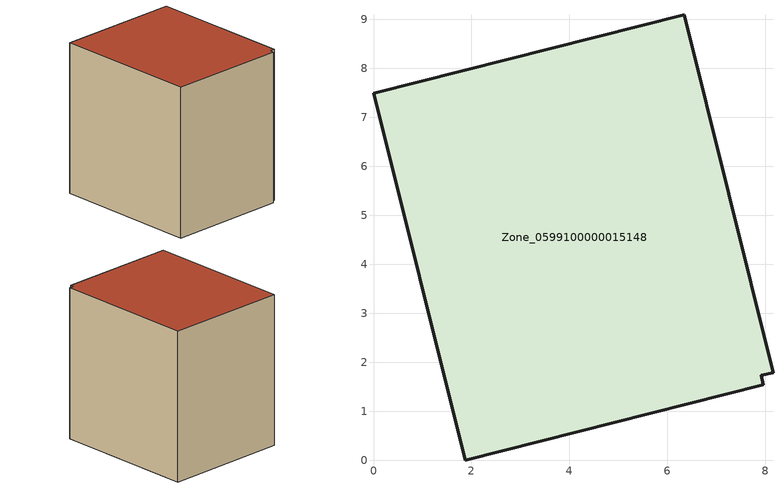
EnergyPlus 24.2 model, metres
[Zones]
Zone_0599100000015148
 floor ground (C_G): 8.15,1.79 7.92,1.73 7.95,1.54 1.87,0 0,7.49 6.34,9.09 z0
 wall outside (C_F): 8.15,1.79 6.34,9.09 0,7.49 1.87,0 7.95,1.54 7.92,1.73 8.15,1.79 z0:7.93
 roof outside (C_R): 7.92,1.73 8.15,1.79 6.34,9.09 0,7.49 1.87,0 7.95,1.54 z7.93
[BUILDING]
Pand.0599100000015148: North Axis=0; Terrain=City; Loads Convergence Tolerance Value=0.04; Temperature Convergence Tolerance Value=0.4; Solar Distribution=FullExterior; Maximum Number of Warmup Days=25; Minimum Number of Warmup Days=1
[Site:Location]
Rotterdam.The.Hague.AP_ZH_NLD Design_Conditions: Latitude=51.96; Longitude=4.45; Time Zone=1; Elevation=-4.5
[SITE:GROUNDTEMPERATURE:BUILDINGSURFACE]
18, 18, 18, 18, 18, 18, 18, 18, 18, 18, 18, 18
[MATERIAL] Thermal Absorptance=0.9; Solar Absorptance=0.7; Visible Absorptance=0.7
Name | Roughness | Thickness | Conductivity | Density | Specific Heat
G.TI.1965-1974 | MediumSmooth | 0.15 | 0.882353 | 540 | 1210
F.TI.1965-1974 | Rough | 0.3 | 0.697674 | 1920 | 840
R.TI.1965-1974 | MediumRough | 0.2 | 0.232558 | 1500 | 1000
[CONSTRUCTION]
C_G: G.TI.1965-1974
C_F: F.TI.1965-1974
C_R: R.TI.1965-1974
[ZONE]
Zone_0599100000015148: Type=1; Multiplier=1; Ceiling Height=Autocalculate; Volume=Autocalculate; Floor Area=autocalculate; Part of Total Floor Area=Yes
[ZONEINFILTRATION:DESIGNFLOWRATE]
Infil_Zone_0599100000015148: Zone or ZoneList or Space or SpaceList=Zone_0599100000015148; Schedule=AlwaysOn; Design Flow Rate Calculation Method=Flow/Area; Flow Rate per Floor Area=0.003; Constant Term Coefficient=1; Temperature Term Coefficient=0; Velocity Term Coefficient=0; Velocity Squared Term Coefficient=0
[HVACTEMPLATE:ZONE:IDEALLOADSAIRSYSTEM]
Zone_0599100000015148: Maximum Heating Supply Air Temperature=50; Minimum Cooling Supply Air Temperature=13; Maximum Heating Supply Air Humidity Ratio=0.0156; Minimum Cooling Supply Air Humidity Ratio=0.0077; Heating Limit=NoLimit; Cooling Limit=NoLimit; Dehumidification Control Type=ConstantSensibleHeatRatio; Cooling Sensible Heat Ratio=0.7; Dehumidification Setpoint=60; Humidification Control Type=None; Humidification Setpoint=30; Outdoor Air Method=None; Outdoor Air Flow Rate per Person=0.00944; Outdoor Air Flow Rate per Zone Floor Area=0; Outdoor Air Flow Rate per Zone=0; Demand Controlled Ventilation Type=None; Outdoor Air Economizer Type=NoEconomizer; Heat Recovery Type=None; Sensible Heat Recovery Effectiveness=0.7; Latent Heat Recovery Effectiveness=0.65
[ZONECONTROL:THERMOSTAT]
ThermostatControl_Zone_0599100000015148: Zone or ZoneList=Zone_0599100000015148; Control Type Schedule=DualSetpointControlType; Control 1=Thermostat_Zone_0599100000015148; Temperature Difference Between Cutout And Setpoint=0
[THERMOSTATSETPOINT:DUALSETPOINT]
Thermostat_Zone_0599100000015148: Heating Setpoint Temperature Schedule=HeatingSetpoint_Zone_0599100000015148; Cooling Setpoint Temperature Schedule=CoolingSetpoint_Zone_0599100000015148
[SCHEDULE:COMPACT]
HeatingSetpoint_Zone_0599100000015148: Through: 12/31, For: AllDays, Until: 24:00, 21
CoolingSetpoint_Zone_0599100000015148: Through: 12/31, For: AllDays, Until: 24:00, 24
DualSetpointControlType: Through: 12/31, For: AllDays, Until: 24:00, 4
AlwaysOn: Through: 12/31, For: AllDays, Until: 24:00, 1
